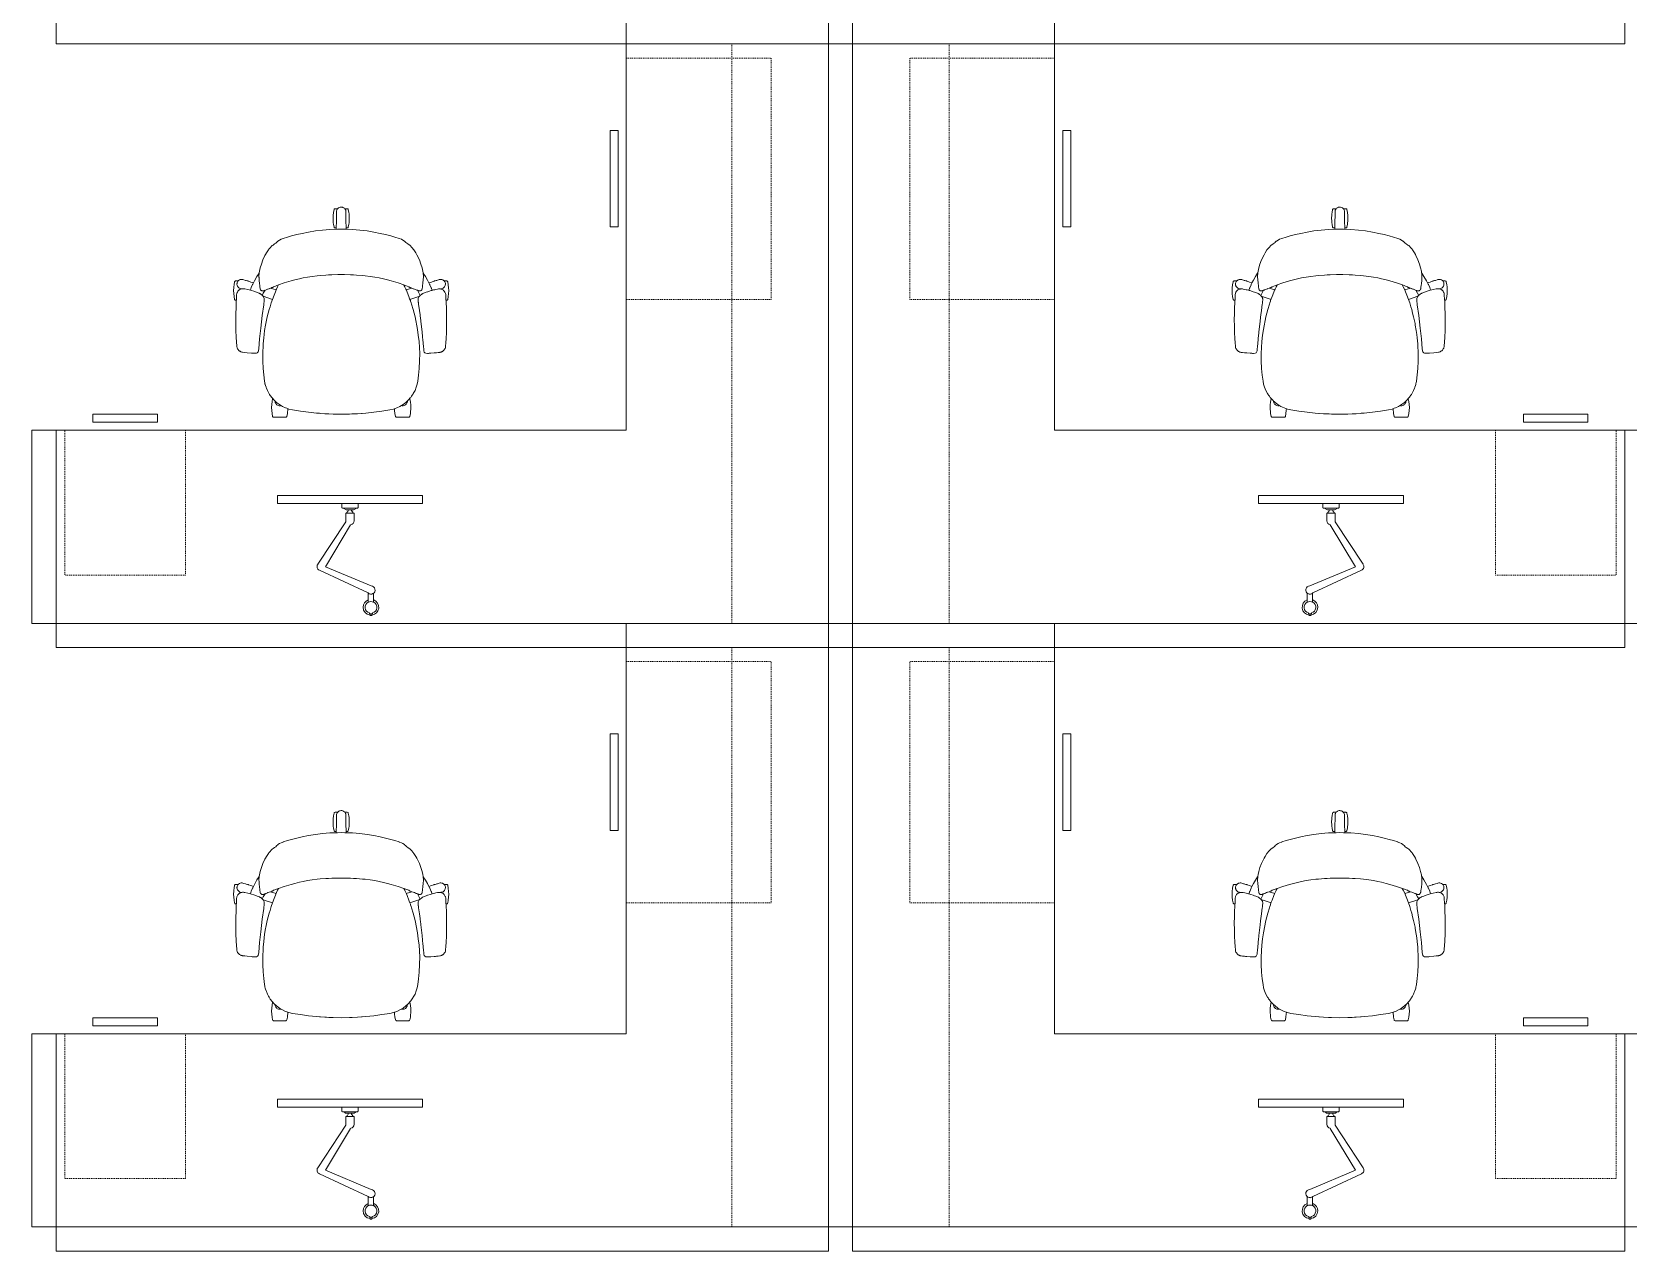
# Model space of a CAD drawing. Header units: inches. Extents: x -675 to 1187, y -924 to 1124.
# Drawn here: x 648.2 to 846.6, y 867 to 1018.5 of the extents above; entities that cross this region are included whole.
import ezdxf

# ---------------------------------------------------------------- set-up
doc = ezdxf.new("R2010")
doc.units = ezdxf.units.IN
doc.header["$MEASUREMENT"] = 0
doc.linetypes.add('IMPORT-HIDDEN2', pattern=[0.1875, 0.125, -0.0625])
for name, color, linetype, lineweight in [('A-Furn', 250, 'Continuous', 13), ('A-Furn-Chair', 250, 'Continuous', 13), ('A-Furn-File', 250, 'Continuous', 13), ('A-Furn-Monitor Arm', 7, 'Continuous', 20), ('A-Furn-Panel', 250, 'Continuous', 13), ('Base_dwg', 8, 'Continuous', 9)]:
    doc.layers.add(name, color=color, linetype=linetype, lineweight=lineweight)

# ---------------------------------------------------------------- blocks, each defined once
blk = doc.blocks.new('Base_dwg_chair 1-728059-Level 1 Copy 1')
at = {"layer": 'A-Furn-Chair'}
for p, q in [((-9.47, 15.4), (-9.83, 14.75)), ((-8.09, 15.45), (-8.78, 15.66)), ((-8.55, 15.74), (-8.56, 15.74))]:
    blk.add_line(p, q, dxfattribs=at)
at = {"layer": 'A-Furn-Chair', "flags": 128}
for points in [[(0.61, 22.99), (0.59, 24.15), (0.59, 24.46), (0.59, 24.6), (0.58, 24.83), (0.58, 24.92), (0.58, 25.05), (0.58, 25.15), (0.57, 25.26), (0.54, 25.37), (0.49, 25.47), (0.42, 25.56), (0.32, 25.64), (0.3, 25.65), (0.22, 25.69), (0.11, 25.72), (0, 25.74), (-0.09, 25.73), (-0.18, 25.71), (-0.2, 25.7), (-0.3, 25.65), (-0.33, 25.63), (-0.4, 25.58), (-0.46, 25.51), (-0.48, 25.49), (-0.54, 25.39), (-0.56, 25.34), (-0.57, 25.28), (-0.59, 25.18), (-0.59, 25.15), (-0.59, 24.99), (-0.59, 24.74), (-0.59, 24.6), (-0.59, 24.46), (-0.6, 24.15), (-0.61, 23.08), (-0.61, 22.99), (-1.4, 22.96), (-2.32, 22.88), (-3.22, 22.77), (-4.07, 22.63), (-4.85, 22.47), (-5.5, 22.32), (-6.17, 22.15), (-6.68, 22.01), (-7.2, 21.84), (-7.22, 21.83), (-7.48, 21.73), (-7.67, 21.63), (-7.87, 21.51), (-7.89, 21.49), (-8.01, 21.38), (-8.04, 21.35), (-8.15, 21.23), (-8.27, 21.17), (-8.57, 20.95), (-8.79, 20.73), (-9.05, 20.41), (-9.29, 20.04), (-9.41, 19.82), (-9.72, 19.18), (-9.92, 18.65), (-10.05, 18.18), (-10.14, 17.79), (-10.18, 17.55), (-10.2, 17.54), (-10.21, 17.52), (-10.48, 17.11), (-10.74, 16.67), (-10.91, 16.32), (-11, 16.15), (-11.01, 16.12), (-11.03, 16.09), (-11.19, 15.7), (-11.21, 15.66), (-11.22, 15.62), (-11.3, 15.39)], [(-0.61, 23.14), (-0.76, 23.14), (-0.82, 23.15), (-0.84, 23.17), (-0.86, 23.19), (-0.89, 23.24), (-0.96, 23.6), (-0.98, 23.78), (-1, 23.97), (-1.01, 24.34), (-1, 24.71), (-0.98, 24.89), (-0.96, 25.07), (-0.89, 25.43), (-0.86, 25.48), (-0.84, 25.5), (-0.82, 25.52), (-0.76, 25.53), (-0.44, 25.53)], [(0.44, 25.53), (0.76, 25.53), (0.81, 25.52), (0.84, 25.5), (0.86, 25.48), (0.88, 25.43), (0.95, 25.07), (0.99, 24.7), (1.01, 24.34), (0.99, 23.97), (0.98, 23.78), (0.95, 23.6), (0.88, 23.24), (0.86, 23.19), (0.84, 23.17), (0.81, 23.15), (0.76, 23.14), (0.61, 23.14)], [(-0.61, 22.99), (-0.46, 22.99), (0, 23), (0.45, 22.99), (1.39, 22.96), (2.32, 22.88), (3.21, 22.77), (4.07, 22.63), (4.84, 22.47), (5.5, 22.32), (6.16, 22.15), (6.68, 22.01), (6.68, 22), (7.2, 21.84), (7.22, 21.83), (7.47, 21.73), (7.67, 21.63), (7.86, 21.51), (7.89, 21.49), (8.01, 21.38), (8.04, 21.35), (8.14, 21.23), (8.27, 21.17), (8.47, 21.01), (8.57, 20.94), (8.69, 20.83), (8.75, 20.77), (8.8, 20.71), (8.92, 20.57), (8.98, 20.49), (9.04, 20.42), (9.04, 20.41), (9.29, 20.03), (9.41, 19.83), (9.47, 19.71), (9.72, 19.18), (9.91, 18.65), (10.05, 18.18), (10.14, 17.77), (10.18, 17.55), (10.19, 17.55), (10.2, 17.53), (10.47, 17.12), (10.78, 16.57), (10.91, 16.32), (11.23, 16.42), (11.51, 16.51), (11.52, 16.52), (11.55, 16.54), (11.6, 16.55), (11.63, 16.55), (11.66, 16.56), (11.79, 16.6), (11.88, 16.62), (12.09, 16.69), (12.21, 16.73), (12.31, 16.75), (12.43, 16.75), (12.54, 16.72), (12.65, 16.68), (12.75, 16.61), (12.8, 16.55), (13.12, 16.55), (13.18, 16.54), (13.2, 16.52), (13.22, 16.5), (13.24, 16.45), (13.32, 16.09), (13.34, 15.84), (13.36, 15.72), (13.37, 15.35), (13.36, 14.98), (13.32, 14.62), (13.24, 14.26), (13.22, 14.21), (13.2, 14.19), (13.18, 14.17), (13.12, 14.16), (13.03, 14.16)], [(-10.91, 16.32), (-11.23, 16.42), (-11.52, 16.51), (-11.53, 16.52), (-11.55, 16.54), (-11.6, 16.55), (-11.64, 16.55), (-11.67, 16.56), (-11.79, 16.6), (-11.88, 16.62), (-11.97, 16.65), (-12.09, 16.69), (-12.18, 16.72), (-12.29, 16.75), (-12.4, 16.75), (-12.52, 16.73), (-12.59, 16.71), (-12.63, 16.69), (-12.73, 16.63), (-12.75, 16.61), (-12.81, 16.55), (-13.13, 16.55), (-13.18, 16.54), (-13.21, 16.52), (-13.23, 16.5), (-13.25, 16.45), (-13.32, 16.09), (-13.36, 15.7), (-13.38, 15.35), (-13.36, 14.96), (-13.32, 14.62), (-13.25, 14.26), (-13.23, 14.21), (-13.21, 14.19), (-13.18, 14.17), (-13.13, 14.16), (-13.04, 14.16)], [(-12.81, 16.55), (-12.86, 16.49), (-12.88, 16.46), (-12.92, 16.36), (-12.92, 16.35), (-12.95, 16.26), (-12.95, 16.15), (-12.94, 16.04), (-12.93, 16), (-12.9, 15.92), (-12.84, 15.82), (-12.76, 15.73), (-12.72, 15.7), (-12.67, 15.66), (-12.57, 15.62), (-12.55, 15.61), (-12.45, 15.58), (-12.4, 15.56), (-12.37, 15.55)], [(-8.97, 15.59), (-9.1, 15.54), (-9.25, 15.49), (-9.34, 15.45), (-9.41, 15.42), (-9.47, 15.4), (-9.52, 15.38), (-9.56, 15.36), (-9.57, 15.36), (-9.59, 15.35), (-9.61, 15.34), (-9.63, 15.33), (-9.63, 15.33), (-9.66, 15.32), (-9.67, 15.32), (-9.69, 15.32), (-9.7, 15.31), (-9.72, 15.31), (-9.73, 15.31), (-9.73, 15.31), (-9.74, 15.31), (-9.74, 15.31), (-9.75, 15.31), (-9.75, 15.31), (-9.76, 15.31), (-9.76, 15.31), (-9.82, 15.32), (-9.85, 15.32), (-9.88, 15.33), (-9.93, 15.35), (-9.94, 15.37), (-9.98, 15.4), (-10.02, 15.45), (-10.02, 15.45), (-10.05, 15.54), (-10.06, 15.59), (-10.07, 15.6), (-10.08, 15.67), (-10.09, 15.75), (-10.09, 15.79), (-10.12, 15.97), (-10.15, 16.22), (-10.2, 16.77), (-10.22, 16.99), (-10.22, 17.07), (-10.22, 17.15), (-10.22, 17.17), (-10.22, 17.2), (-10.2, 17.42), (-10.19, 17.47), (-10.18, 17.55)], [(-7.77, 16.06), (-7.78, 16.06), (-7.78, 16.05), (-7.91, 15.83), (-7.92, 15.8), (-8.04, 15.55), (-8.11, 15.4), (-8.2, 15.17), (-8.41, 14.62), (-8.51, 14.35), (-8.6, 14.11), (-8.62, 14.03), (-8.69, 13.82), (-8.74, 13.67), (-8.94, 12.99), (-9.18, 12.09), (-9.49, 10.54), (-9.59, 9.8), (-9.68, 9.02), (-9.76, 7.55), (-9.75, 6.61), (-9.71, 5.67), (-9.63, 4.84), (-9.54, 4.11), (-9.46, 3.73), (-9.34, 3.35), (-9.18, 2.94), (-8.97, 2.57), (-8.91, 2.46), (-8.84, 2.35), (-8.75, 2.23), (-8.64, 2.08), (-8.59, 2.02), (-8.41, 1.82), (-8.29, 1.7), (-8.22, 1.63), (-8.15, 1.57), (-8.12, 1.54), (-8.04, 1.46), (-7.69, 1.2), (-7.31, 0.97), (-6.91, 0.78), (-6.5, 0.64), (-6.07, 0.54), (-5.07, 0.38), (-4.06, 0.24), (-3.05, 0.14), (-2.61, 0.1), (-2.61, 0.1), (-2.54, 0.1), (-2.04, 0.06), (-1.38, 0.03), (-1.33, 0.03), (-1.02, 0.02), (0, 0), (1.01, 0.02), (1.53, 0.04), (1.82, 0.05), (2.03, 0.06), (2.57, 0.1), (2.68, 0.11), (3.05, 0.14), (4.06, 0.24), (5.07, 0.38), (6.07, 0.54), (6.5, 0.64), (6.77, 0.74), (6.91, 0.78), (7.31, 0.97), (7.68, 1.2), (8.04, 1.46), (8.36, 1.77)], [(8.08, 15.44), (8.78, 15.66), (8.68, 15.7), (8.68, 15.7), (8.67, 15.7), (8.66, 15.7), (8.64, 15.71), (8.63, 15.72), (8.59, 15.73), (8.58, 15.73), (8.57, 15.74), (8.55, 15.74), (8.51, 15.76), (8.48, 15.78), (8.46, 15.79), (8.4, 15.83), (8.4, 15.83), (8.39, 15.84), (7.79, 16.06), (7.07, 16.31), (6.22, 16.57), (5.76, 16.69), (5.18, 16.83), (4.74, 16.93), (4.19, 17.03), (3.61, 17.12), (2.97, 17.2), (2.59, 17.24), (1.91, 17.29), (1.57, 17.31), (1.18, 17.33), (0.4, 17.35), (-0.41, 17.35), (-1.18, 17.33), (-1.55, 17.31), (-1.91, 17.29), (-2.65, 17.23), (-2.98, 17.2), (-3.61, 17.12), (-4.19, 17.03), (-4.74, 16.93), (-5.27, 16.81), (-5.76, 16.69), (-6.23, 16.57), (-7.07, 16.31), (-7.79, 16.06), (-8.4, 15.83), (-8.46, 15.79), (-8.49, 15.78), (-8.52, 15.76), (-8.55, 15.74), (-8.6, 15.73)], [(8.51, 1.94), (8.65, 2.1), (8.74, 2.22), (8.81, 2.32), (8.91, 2.46), (8.95, 2.54), (9.04, 2.69), (9.13, 2.84), (9.17, 2.94), (9.3, 3.25), (9.33, 3.32), (9.34, 3.35), (9.4, 3.55), (9.44, 3.67), (9.44, 3.68), (9.45, 3.7), (9.45, 3.73), (9.47, 3.78), (9.5, 3.95), (9.52, 4.08), (9.52, 4.09), (9.53, 4.11), (9.63, 4.88), (9.7, 5.68), (9.75, 6.59), (9.75, 7.61), (9.71, 8.52), (9.7, 8.76), (9.63, 9.47), (9.58, 9.92), (9.51, 10.4), (9.39, 11.07), (9.36, 11.26), (9.18, 12.08), (9.06, 12.54), (8.94, 12.99), (8.84, 13.34), (8.69, 13.82), (8.54, 14.26), (8.04, 15.55), (7.9, 15.83), (7.77, 16.06)], [(10.18, 17.55), (10.2, 17.45), (10.22, 17.17), (10.22, 17.14), (10.22, 17.11), (10.22, 17.06), (10.22, 17.03), (10.21, 16.98), (10.21, 16.88), (10.19, 16.62), (10.14, 16.22), (10.11, 15.97), (10.09, 15.79), (10.07, 15.65), (10.06, 15.59), (10.05, 15.54), (10.01, 15.45), (9.96, 15.38), (9.92, 15.35), (9.88, 15.33), (9.85, 15.32), (9.76, 15.31), (9.75, 15.31), (9.75, 15.31), (9.74, 15.31), (9.74, 15.31), (9.74, 15.31), (9.73, 15.31), (9.73, 15.31), (9.72, 15.31), (9.72, 15.31), (9.72, 15.31), (9.72, 15.31), (9.72, 15.31), (9.72, 15.31), (9.72, 15.31), (9.7, 15.31), (9.69, 15.31), (9.66, 15.32), (9.65, 15.32), (9.63, 15.33), (9.61, 15.34), (9.59, 15.34), (9.58, 15.35), (9.57, 15.36), (9.56, 15.36), (9.55, 15.36), (9.51, 15.38), (9.4, 15.42), (9.33, 15.45), (9.24, 15.49), (9.15, 15.52), (9.1, 15.54), (8.96, 15.59), (8.94, 15.6), (8.78, 15.66)], [(10.91, 16.32), (11, 16.14), (11.01, 16.11), (11.18, 15.72), (11.29, 15.4)], [(12.8, 16.55), (12.84, 16.51), (12.88, 16.43), (12.92, 16.34), (12.94, 16.23), (12.95, 16.19), (12.95, 16.12), (12.93, 16.01), (12.88, 15.9), (12.86, 15.86), (12.82, 15.8), (12.73, 15.71), (12.64, 15.65), (12.54, 15.61), (12.39, 15.56)], [(-9.73, 14.66), (-9.52, 14.59), (-8.54, 14.26)], [(-8.6, 15.73), (-8.69, 15.7), (-8.79, 15.66), (-8.97, 15.59), (-8.94, 15.6)], [(9.71, 14.65), (9.74, 14.69), (9.75, 14.7), (10, 14.92), (10.03, 14.94), (10.05, 14.95), (10.1, 14.98), (10.13, 14.99), (10.15, 15), (10.21, 15.02), (10.33, 15.07), (10.43, 15.11), (10.74, 15.23), (10.75, 15.23), (11.25, 15.39), (11.45, 15.44), (11.59, 15.48), (11.62, 15.48), (11.98, 15.56), (12.06, 15.57), (12.16, 15.58), (12.22, 15.58), (12.22, 15.58), (12.26, 15.58), (12.35, 15.57), (12.39, 15.56), (12.52, 15.52), (12.54, 15.52), (12.61, 15.48), (12.64, 15.47), (12.67, 15.45), (12.73, 15.4), (12.77, 15.36), (12.84, 15.27), (12.9, 15.18), (12.93, 15.1), (12.96, 15.02), (12.97, 14.95), (12.99, 14.87), (13.03, 14.21), (13.04, 14.05), (13.07, 13.38), (13.1, 12.34), (13.11, 11.39), (13.09, 10.45), (13.05, 9.51), (12.98, 8.46), (12.96, 8.36), (12.94, 8.28), (12.92, 8.21), (12.87, 8.11), (12.82, 8.03), (12.75, 7.96), (12.69, 7.89), (12.62, 7.84), (12.57, 7.81), (12.48, 7.76), (12.44, 7.74), (12.36, 7.72), (12.32, 7.71), (12.26, 7.7), (11.98, 7.67), (11.7, 7.64), (11.14, 7.59), (11.08, 7.58), (10.95, 7.57), (10.83, 7.57), (10.74, 7.57), (10.53, 7.58), (10.41, 7.64), (10.4, 7.65), (10.32, 7.74), (10.32, 7.76), (10.28, 7.88), (10.28, 7.91), (10.25, 8.12), (10.14, 9.36), (10, 10.68), (9.82, 12.25), (9.63, 13.59), (9.61, 13.75), (9.58, 13.99), (9.57, 14.17), (9.57, 14.31), (9.58, 14.38), (9.62, 14.5), (9.66, 14.58), (9.7, 14.64), (9.71, 14.65), (8.54, 14.26)], [(9.46, 15.4), (9.68, 15.04), (9.82, 14.76)], [(-8.52, 1.94), (-8.53, 1.92), (-8.6, 1.51), (-8.64, 1.16), (-8.65, 1.04), (-8.65, 0.82), (-8.65, 0.64), (-8.63, 0.33), (-8.6, 0.08), (-8.53, -0.28), (-8.5, -0.33), (-8.48, -0.35), (-8.46, -0.36), (-8.41, -0.38), (-6.88, -0.38), (-6.83, -0.36), (-6.8, -0.35), (-6.78, -0.33), (-6.76, -0.28), (-6.69, 0.1), (-6.65, 0.45), (-6.64, 0.69)], [(-8.23, 1.64), (-8.23, 1.58), (-8.22, 1.53), (-8.19, 1.43), (-8.18, 1.4), (-8.14, 1.32), (-8.1, 1.26), (-8.08, 1.24), (-8, 1.16), (-7.99, 1.16), (-7.91, 1.11), (-7.83, 1.07), (-7.81, 1.07), (-7.7, 1.05), (-7.66, 1.05), (-7.58, 1.05), (-7.49, 1.06), (-7.48, 1.07)], [(8.36, 1.77), (8.51, 1.94), (8.52, 1.92), (8.59, 1.56), (8.63, 1.19), (8.65, 0.82), (8.65, 0.82), (8.63, 0.45), (8.59, 0.08), (8.52, -0.28), (8.5, -0.33), (8.48, -0.35), (8.45, -0.36), (8.4, -0.38), (6.88, -0.38), (6.82, -0.36), (6.8, -0.35), (6.78, -0.33), (6.76, -0.28), (6.69, 0.08), (6.66, 0.28), (6.64, 0.46), (6.64, 0.6), (6.63, 0.69)], [(7.47, 1.07), (7.54, 1.05), (7.62, 1.05), (7.71, 1.05), (7.79, 1.07), (7.92, 1.12), (7.98, 1.16), (8.05, 1.22), (8.1, 1.27), (8.14, 1.32), (8.18, 1.4), (8.2, 1.47), (8.22, 1.53), (8.22, 1.58), (8.22, 1.64)]]:
    blk.add_lwpolyline(points, dxfattribs=at)
blk.add_lwpolyline([(-9.82, 14.74), (-9.78, 14.71), (-9.75, 14.68), (-9.71, 14.63), (-9.67, 14.57), (-9.62, 14.48), (-9.59, 14.39), (-9.58, 14.33), (-9.57, 14.3), (-9.57, 14.23), (-9.58, 14.15), (-9.59, 14.01), (-9.59, 13.98), (-9.59, 13.95), (-9.59, 13.94), (-9.59, 13.91), (-9.6, 13.89), (-9.6, 13.86), (-9.6, 13.83), (-9.6, 13.82), (-9.61, 13.79), (-9.62, 13.74), (-9.63, 13.65), (-9.74, 12.9), (-9.81, 12.34), (-9.82, 12.26), (-9.84, 12.13), (-9.85, 12.02), (-9.91, 11.55), (-10.06, 10.21), (-10.12, 9.64), (-10.13, 9.53), (-10.15, 9.27), (-10.24, 8.35), (-10.26, 8.11), (-10.28, 7.89), (-10.33, 7.72), (-10.41, 7.63), (-10.53, 7.57), (-10.74, 7.55), (-10.84, 7.55), (-10.95, 7.56), (-11.08, 7.57), (-11.14, 7.57), (-11.57, 7.61), (-11.72, 7.62), (-11.85, 7.64), (-12.07, 7.66), (-12.27, 7.68), (-12.32, 7.69), (-12.36, 7.7), (-12.42, 7.72), (-12.48, 7.74), (-12.52, 7.76), (-12.57, 7.79), (-12.59, 7.8), (-12.63, 7.83), (-12.66, 7.85), (-12.69, 7.88), (-12.71, 7.9), (-12.72, 7.91), (-12.76, 7.95), (-12.8, 8), (-12.85, 8.06), (-12.91, 8.16), (-12.95, 8.26), (-12.97, 8.36), (-12.98, 8.45), (-13.01, 8.86), (-13.05, 9.4), (-13.08, 10.13), (-13.1, 11), (-13.11, 11.7), (-13.1, 12.56), (-13.09, 13.18), (-13.06, 13.86), (-13.02, 14.4), (-13.01, 14.66), (-12.99, 14.85), (-12.96, 15.01), (-12.94, 15.08), (-12.9, 15.16), (-12.82, 15.3), (-12.78, 15.34), (-12.74, 15.38), (-12.68, 15.43), (-12.62, 15.47), (-12.55, 15.5), (-12.47, 15.52), (-12.39, 15.55), (-12.38, 15.55), (-12.32, 15.56), (-12.26, 15.57), (-12.22, 15.57), (-12.17, 15.57), (-12.08, 15.56), (-11.99, 15.54), (-11.78, 15.5), (-11.65, 15.47), (-11.49, 15.44), (-11.33, 15.39), (-11.28, 15.38), (-11.17, 15.35), (-11.17, 15.35), (-11.07, 15.32), (-10.76, 15.22), (-10.75, 15.21), (-10.58, 15.15), (-10.44, 15.1), (-10.34, 15.06), (-10.24, 15.02), (-10.16, 14.98), (-10.1, 14.96), (-10.08, 14.95), (-10.05, 14.94), (-10.03, 14.92), (-10.01, 14.9)], close=True, dxfattribs=at)
blk = doc.blocks.new('Base_dwg_Ped file-727840-Level 1 Copy 1')
at = {"layer": 'A-Furn-File', "linetype": 'IMPORT-HIDDEN2', "flags": 128}
blk.add_lwpolyline([(-7.5, 0), (7.5, 0), (7.5, 18), (-7.5, 18)], close=True, dxfattribs=at)
at = {"layer": 'A-Furn-File', "flags": 128}
blk.add_lwpolyline([(-4, -2), (4, -2), (4, -1), (-4, -1)], close=True, dxfattribs=at)
blk = doc.blocks.new('Base_dwg_ped file 30-728060-Level 1 Copy 1')
at = {"layer": 'A-Furn-File', "linetype": 'IMPORT-HIDDEN2', "flags": 128}
blk.add_lwpolyline([(-15, 0), (15, 0), (15, 18), (-15, 18)], close=True, dxfattribs=at)
at = {"layer": 'A-Furn-File', "flags": 128}
blk.add_lwpolyline([(-6, -2), (6, -2), (6, -1), (-6, -1)], close=True, dxfattribs=at)
blk = doc.blocks.new('Base_dwg_Monitor Arm-727841-Level 1 Copy 1')
at = {"layer": 'A-Furn-Monitor Arm'}
for p, q in [((2.23, 11.81), (2.23, 11.71)), ((2.99, 11.71), (2.99, 11.81)), ((6.61, 5.34), (3.11, 10.63)), ((0.36, 1.78), (6.41, 4.61)), ((-0.34, 0.63), (-0.34, 1.76)), ((0.01, 1.64), (0, 1.63)), ((0.33, 0.63), (0.33, 1.76))]:
    blk.add_line(p, q, dxfattribs=at)
at = {"layer": 'A-Furn-Monitor Arm', "flags": 128}
blk.add_lwpolyline([(11.61, 12.89), (11.61, 13.89), (-6.39, 13.89), (-6.39, 12.89)], close=True, dxfattribs=at)
for points in [[(1.6, 12.4), (1.6, 12.8), (1.6, 12.89), (3.62, 12.89), (3.62, 12.8), (3.62, 12.4)], [(1.69, 12.31), (1.72, 12.31), (3.51, 12.31), (3.54, 12.31)], [(2.17, 12.12), (2.61, 12.12), (3.06, 12.12)], [(-0.04, 2.67), (5.66, 5.04), (2.52, 10.25)], [(2.1, 10.76), (2.1, 11.59), (2.1, 11.71), (3.13, 11.71), (3.13, 11.59), (3.13, 10.76)], [(-0.19, -0.7), (-0.19, -0.8), (0, -0.8), (0.18, -0.8), (0.18, -0.7)], [(-0.12, -0.8), (-0.12, -1.02), (0.11, -1.02), (0.11, -0.8)]]:
    blk.add_lwpolyline(points, dxfattribs=at)
at = {"layer": 'A-Furn-Monitor Arm'}
for centre, radius, start, end in [((1.69, 12.4), 0.0847, 179.9988, 269.9988), ((1.76, 12.05), 0.265, 38.9002, 87.4088), ((2.18, 12.41), 0.289, 223.7616, 269.9988), ((2.16, 12.02), 0.221, 290.0316, 330.0166), ((2.01, 12.13), 0.402, 326.8813, 359.5567), ((3.22, 12.13), 0.402, 180.441, 213.1164), ((3.07, 12.02), 0.221, 209.9811, 249.9661), ((3.05, 12.41), 0.289, 269.9988, 316.236), ((3.47, 12.05), 0.265, 92.5889, 141.0975), ((3.54, 12.4), 0.0847, 269.9988, 359.9988), ((2.61, 10.76), 0.517, 179.9988, 259.4033), ((2.61, 10.76), 0.517, 345.2144, 359.9988), ((6.2, 5.06), 0.5, 295.0588, 33.5081), ((0, 2.15), 0.517, 93.4282, 314.2909), ((0, 0), 0.971, 110.507, 263.416), ((-0.01, 0), 0.725, 117.4067, 255.7969), ((0, 0), 0.715, 61.7101, 118.2899), ((0, 0), 0.971, 276.584, 0), ((0, 0), 0.725, 284.2121, 62.5843), ((0, 0), 0.971, 360, 69.5355)]:
    blk.add_arc(centre, radius, start, end, dxfattribs=at)
blk = doc.blocks.new('Base_dwg_chair 1-728061-Level 1 Copy 1')
at = {"layer": 'A-Furn-Chair'}
for p, q in [((-9.47, 15.4), (-9.83, 14.75)), ((-8.09, 15.45), (-8.78, 15.66)), ((-8.55, 15.74), (-8.56, 15.74))]:
    blk.add_line(p, q, dxfattribs=at)
at = {"layer": 'A-Furn-Chair', "flags": 128}
for points in [[(0.61, 22.99), (0.59, 24.15), (0.59, 24.46), (0.59, 24.6), (0.58, 24.83), (0.58, 24.92), (0.58, 25.05), (0.58, 25.15), (0.57, 25.26), (0.54, 25.37), (0.49, 25.47), (0.42, 25.56), (0.32, 25.64), (0.3, 25.65), (0.22, 25.69), (0.11, 25.72), (0, 25.74), (-0.09, 25.73), (-0.18, 25.71), (-0.2, 25.7), (-0.3, 25.65), (-0.33, 25.63), (-0.4, 25.58), (-0.46, 25.51), (-0.48, 25.49), (-0.54, 25.39), (-0.56, 25.34), (-0.57, 25.28), (-0.59, 25.18), (-0.59, 25.15), (-0.59, 24.99), (-0.59, 24.74), (-0.59, 24.6), (-0.59, 24.46), (-0.6, 24.15), (-0.61, 23.08), (-0.61, 22.99), (-1.4, 22.96), (-2.32, 22.88), (-3.22, 22.77), (-4.07, 22.63), (-4.85, 22.47), (-5.5, 22.32), (-6.17, 22.15), (-6.68, 22.01), (-7.2, 21.84), (-7.22, 21.83), (-7.48, 21.73), (-7.67, 21.63), (-7.87, 21.51), (-7.89, 21.49), (-8.01, 21.38), (-8.04, 21.35), (-8.15, 21.23), (-8.27, 21.17), (-8.57, 20.95), (-8.79, 20.73), (-9.05, 20.41), (-9.29, 20.04), (-9.41, 19.82), (-9.72, 19.18), (-9.92, 18.65), (-10.05, 18.18), (-10.14, 17.79), (-10.18, 17.55), (-10.2, 17.54), (-10.21, 17.52), (-10.48, 17.11), (-10.74, 16.67), (-10.91, 16.32), (-11, 16.15), (-11.01, 16.12), (-11.03, 16.09), (-11.19, 15.7), (-11.21, 15.66), (-11.22, 15.62), (-11.3, 15.39)], [(-0.61, 23.14), (-0.76, 23.14), (-0.82, 23.15), (-0.84, 23.17), (-0.86, 23.19), (-0.89, 23.24), (-0.96, 23.6), (-0.98, 23.78), (-1, 23.97), (-1.01, 24.34), (-1, 24.71), (-0.98, 24.89), (-0.96, 25.07), (-0.89, 25.43), (-0.86, 25.48), (-0.84, 25.5), (-0.82, 25.52), (-0.76, 25.53), (-0.44, 25.53)], [(0.44, 25.53), (0.76, 25.53), (0.81, 25.52), (0.84, 25.5), (0.86, 25.48), (0.88, 25.43), (0.95, 25.07), (0.99, 24.7), (1.01, 24.34), (0.99, 23.97), (0.98, 23.78), (0.95, 23.6), (0.88, 23.24), (0.86, 23.19), (0.84, 23.17), (0.81, 23.15), (0.76, 23.14), (0.61, 23.14)], [(-0.61, 22.99), (-0.46, 22.99), (0, 23), (0.45, 22.99), (1.39, 22.96), (2.32, 22.88), (3.21, 22.77), (4.07, 22.63), (4.84, 22.47), (5.5, 22.32), (6.16, 22.15), (6.68, 22.01), (6.68, 22), (7.2, 21.84), (7.22, 21.83), (7.47, 21.73), (7.67, 21.63), (7.86, 21.51), (7.89, 21.49), (8.01, 21.38), (8.04, 21.35), (8.14, 21.23), (8.27, 21.17), (8.47, 21.01), (8.57, 20.94), (8.69, 20.83), (8.75, 20.77), (8.8, 20.71), (8.92, 20.57), (8.98, 20.49), (9.04, 20.42), (9.04, 20.41), (9.29, 20.03), (9.41, 19.83), (9.47, 19.71), (9.72, 19.18), (9.91, 18.65), (10.05, 18.18), (10.14, 17.77), (10.18, 17.55), (10.19, 17.55), (10.2, 17.53), (10.47, 17.12), (10.78, 16.57), (10.91, 16.32), (11.23, 16.42), (11.51, 16.51), (11.52, 16.52), (11.55, 16.54), (11.6, 16.55), (11.63, 16.55), (11.66, 16.56), (11.79, 16.6), (11.88, 16.62), (12.09, 16.69), (12.21, 16.73), (12.31, 16.75), (12.43, 16.75), (12.54, 16.72), (12.65, 16.68), (12.75, 16.61), (12.8, 16.55), (13.12, 16.55), (13.18, 16.54), (13.2, 16.52), (13.22, 16.5), (13.24, 16.45), (13.32, 16.09), (13.34, 15.84), (13.36, 15.72), (13.37, 15.35), (13.36, 14.98), (13.32, 14.62), (13.24, 14.26), (13.22, 14.21), (13.2, 14.19), (13.18, 14.17), (13.12, 14.16), (13.03, 14.16)], [(-10.91, 16.32), (-11.23, 16.42), (-11.52, 16.51), (-11.53, 16.52), (-11.55, 16.54), (-11.6, 16.55), (-11.64, 16.55), (-11.67, 16.56), (-11.79, 16.6), (-11.88, 16.62), (-11.97, 16.65), (-12.09, 16.69), (-12.18, 16.72), (-12.29, 16.75), (-12.4, 16.75), (-12.52, 16.73), (-12.59, 16.71), (-12.63, 16.69), (-12.73, 16.63), (-12.75, 16.61), (-12.81, 16.55), (-13.13, 16.55), (-13.18, 16.54), (-13.21, 16.52), (-13.23, 16.5), (-13.25, 16.45), (-13.32, 16.09), (-13.36, 15.7), (-13.38, 15.35), (-13.36, 14.96), (-13.32, 14.62), (-13.25, 14.26), (-13.23, 14.21), (-13.21, 14.19), (-13.18, 14.17), (-13.13, 14.16), (-13.04, 14.16)], [(-12.81, 16.55), (-12.86, 16.49), (-12.88, 16.46), (-12.92, 16.36), (-12.92, 16.35), (-12.95, 16.26), (-12.95, 16.15), (-12.94, 16.04), (-12.93, 16), (-12.9, 15.92), (-12.84, 15.82), (-12.76, 15.73), (-12.72, 15.7), (-12.67, 15.66), (-12.57, 15.62), (-12.55, 15.61), (-12.45, 15.58), (-12.4, 15.56), (-12.37, 15.55)], [(-8.97, 15.59), (-9.1, 15.54), (-9.25, 15.49), (-9.34, 15.45), (-9.41, 15.42), (-9.47, 15.4), (-9.52, 15.38), (-9.56, 15.36), (-9.57, 15.36), (-9.59, 15.35), (-9.61, 15.34), (-9.63, 15.33), (-9.63, 15.33), (-9.66, 15.32), (-9.67, 15.32), (-9.69, 15.32), (-9.7, 15.31), (-9.72, 15.31), (-9.73, 15.31), (-9.73, 15.31), (-9.74, 15.31), (-9.74, 15.31), (-9.75, 15.31), (-9.75, 15.31), (-9.76, 15.31), (-9.76, 15.31), (-9.82, 15.32), (-9.85, 15.32), (-9.88, 15.33), (-9.93, 15.35), (-9.94, 15.37), (-9.98, 15.4), (-10.02, 15.45), (-10.02, 15.45), (-10.05, 15.54), (-10.06, 15.59), (-10.07, 15.6), (-10.08, 15.67), (-10.09, 15.75), (-10.09, 15.79), (-10.12, 15.97), (-10.15, 16.22), (-10.2, 16.77), (-10.22, 16.99), (-10.22, 17.07), (-10.22, 17.15), (-10.22, 17.17), (-10.22, 17.2), (-10.2, 17.42), (-10.19, 17.47), (-10.18, 17.55)], [(-7.77, 16.06), (-7.78, 16.06), (-7.78, 16.05), (-7.91, 15.83), (-7.92, 15.8), (-8.04, 15.55), (-8.11, 15.4), (-8.2, 15.17), (-8.41, 14.62), (-8.51, 14.35), (-8.6, 14.11), (-8.62, 14.03), (-8.69, 13.82), (-8.74, 13.67), (-8.94, 12.99), (-9.18, 12.09), (-9.49, 10.54), (-9.59, 9.8), (-9.68, 9.02), (-9.76, 7.55), (-9.75, 6.61), (-9.71, 5.67), (-9.63, 4.84), (-9.54, 4.11), (-9.46, 3.73), (-9.34, 3.35), (-9.18, 2.94), (-8.97, 2.57), (-8.91, 2.46), (-8.84, 2.35), (-8.75, 2.23), (-8.64, 2.08), (-8.59, 2.02), (-8.41, 1.82), (-8.29, 1.7), (-8.22, 1.63), (-8.15, 1.57), (-8.12, 1.54), (-8.04, 1.46), (-7.69, 1.2), (-7.31, 0.97), (-6.91, 0.78), (-6.5, 0.64), (-6.07, 0.54), (-5.07, 0.38), (-4.06, 0.24), (-3.05, 0.14), (-2.61, 0.1), (-2.61, 0.1), (-2.54, 0.1), (-2.04, 0.06), (-1.38, 0.03), (-1.33, 0.03), (-1.02, 0.02), (0, 0), (1.01, 0.02), (1.53, 0.04), (1.82, 0.05), (2.03, 0.06), (2.57, 0.1), (2.68, 0.11), (3.05, 0.14), (4.06, 0.24), (5.07, 0.38), (6.07, 0.54), (6.5, 0.64), (6.77, 0.74), (6.91, 0.78), (7.31, 0.97), (7.68, 1.2), (8.04, 1.46), (8.36, 1.77)], [(8.08, 15.44), (8.78, 15.66), (8.68, 15.7), (8.68, 15.7), (8.67, 15.7), (8.66, 15.7), (8.64, 15.71), (8.63, 15.72), (8.59, 15.73), (8.58, 15.73), (8.57, 15.74), (8.55, 15.74), (8.51, 15.76), (8.48, 15.78), (8.46, 15.79), (8.4, 15.83), (8.4, 15.83), (8.39, 15.84), (7.79, 16.06), (7.07, 16.31), (6.22, 16.57), (5.76, 16.69), (5.18, 16.83), (4.74, 16.93), (4.19, 17.03), (3.61, 17.12), (2.97, 17.2), (2.59, 17.24), (1.91, 17.29), (1.57, 17.31), (1.18, 17.33), (0.4, 17.35), (-0.41, 17.35), (-1.18, 17.33), (-1.55, 17.31), (-1.91, 17.29), (-2.65, 17.23), (-2.98, 17.2), (-3.61, 17.12), (-4.19, 17.03), (-4.74, 16.93), (-5.27, 16.81), (-5.76, 16.69), (-6.23, 16.57), (-7.07, 16.31), (-7.79, 16.06), (-8.4, 15.83), (-8.46, 15.79), (-8.49, 15.78), (-8.52, 15.76), (-8.55, 15.74), (-8.6, 15.73)], [(8.51, 1.94), (8.65, 2.1), (8.74, 2.22), (8.81, 2.32), (8.91, 2.46), (8.95, 2.54), (9.04, 2.69), (9.13, 2.84), (9.17, 2.94), (9.3, 3.25), (9.33, 3.32), (9.34, 3.35), (9.4, 3.55), (9.44, 3.67), (9.44, 3.68), (9.45, 3.7), (9.45, 3.73), (9.47, 3.78), (9.5, 3.95), (9.52, 4.08), (9.52, 4.09), (9.53, 4.11), (9.63, 4.88), (9.7, 5.68), (9.75, 6.59), (9.75, 7.61), (9.71, 8.52), (9.7, 8.76), (9.63, 9.47), (9.58, 9.92), (9.51, 10.4), (9.39, 11.07), (9.36, 11.26), (9.18, 12.08), (9.06, 12.54), (8.94, 12.99), (8.84, 13.34), (8.69, 13.82), (8.54, 14.26), (8.04, 15.55), (7.9, 15.83), (7.77, 16.06)], [(10.18, 17.55), (10.2, 17.45), (10.22, 17.17), (10.22, 17.14), (10.22, 17.11), (10.22, 17.06), (10.22, 17.03), (10.21, 16.98), (10.21, 16.88), (10.19, 16.62), (10.14, 16.22), (10.11, 15.97), (10.09, 15.79), (10.07, 15.65), (10.06, 15.59), (10.05, 15.54), (10.01, 15.45), (9.96, 15.38), (9.92, 15.35), (9.88, 15.33), (9.85, 15.32), (9.76, 15.31), (9.75, 15.31), (9.75, 15.31), (9.74, 15.31), (9.74, 15.31), (9.74, 15.31), (9.73, 15.31), (9.73, 15.31), (9.72, 15.31), (9.72, 15.31), (9.72, 15.31), (9.72, 15.31), (9.72, 15.31), (9.72, 15.31), (9.72, 15.31), (9.7, 15.31), (9.69, 15.31), (9.66, 15.32), (9.65, 15.32), (9.63, 15.33), (9.61, 15.34), (9.59, 15.34), (9.58, 15.35), (9.57, 15.36), (9.56, 15.36), (9.55, 15.36), (9.51, 15.38), (9.4, 15.42), (9.33, 15.45), (9.24, 15.49), (9.15, 15.52), (9.1, 15.54), (8.96, 15.59), (8.94, 15.6), (8.78, 15.66)], [(10.91, 16.32), (11, 16.14), (11.01, 16.11), (11.18, 15.72), (11.29, 15.4)], [(12.8, 16.55), (12.84, 16.51), (12.88, 16.43), (12.92, 16.34), (12.94, 16.23), (12.95, 16.19), (12.95, 16.12), (12.93, 16.01), (12.88, 15.9), (12.86, 15.86), (12.82, 15.8), (12.73, 15.71), (12.64, 15.65), (12.54, 15.61), (12.39, 15.56)], [(-9.73, 14.66), (-9.52, 14.59), (-8.54, 14.26)], [(-8.6, 15.73), (-8.69, 15.7), (-8.79, 15.66), (-8.97, 15.59), (-8.94, 15.6)], [(9.71, 14.65), (9.74, 14.69), (9.75, 14.7), (10, 14.92), (10.03, 14.94), (10.05, 14.95), (10.1, 14.98), (10.13, 14.99), (10.15, 15), (10.21, 15.02), (10.33, 15.07), (10.43, 15.11), (10.74, 15.23), (10.75, 15.23), (11.25, 15.39), (11.45, 15.44), (11.59, 15.48), (11.62, 15.48), (11.98, 15.56), (12.06, 15.57), (12.16, 15.58), (12.22, 15.58), (12.22, 15.58), (12.26, 15.58), (12.35, 15.57), (12.39, 15.56), (12.52, 15.52), (12.54, 15.52), (12.61, 15.48), (12.64, 15.47), (12.67, 15.45), (12.73, 15.4), (12.77, 15.36), (12.84, 15.27), (12.9, 15.18), (12.93, 15.1), (12.96, 15.02), (12.97, 14.95), (12.99, 14.87), (13.03, 14.21), (13.04, 14.05), (13.07, 13.38), (13.1, 12.34), (13.11, 11.39), (13.09, 10.45), (13.05, 9.51), (12.98, 8.46), (12.96, 8.36), (12.94, 8.28), (12.92, 8.21), (12.87, 8.11), (12.82, 8.03), (12.75, 7.96), (12.69, 7.89), (12.62, 7.84), (12.57, 7.81), (12.48, 7.76), (12.44, 7.74), (12.36, 7.72), (12.32, 7.71), (12.26, 7.7), (11.98, 7.67), (11.7, 7.64), (11.14, 7.59), (11.08, 7.58), (10.95, 7.57), (10.83, 7.57), (10.74, 7.57), (10.53, 7.58), (10.41, 7.64), (10.4, 7.65), (10.32, 7.74), (10.32, 7.76), (10.28, 7.88), (10.28, 7.91), (10.25, 8.12), (10.14, 9.36), (10, 10.68), (9.82, 12.25), (9.63, 13.59), (9.61, 13.75), (9.58, 13.99), (9.57, 14.17), (9.57, 14.31), (9.58, 14.38), (9.62, 14.5), (9.66, 14.58), (9.7, 14.64), (9.71, 14.65), (8.54, 14.26)], [(9.46, 15.4), (9.68, 15.04), (9.82, 14.76)], [(-8.52, 1.94), (-8.53, 1.92), (-8.6, 1.51), (-8.64, 1.16), (-8.65, 1.04), (-8.65, 0.82), (-8.65, 0.64), (-8.63, 0.33), (-8.6, 0.08), (-8.53, -0.28), (-8.5, -0.33), (-8.48, -0.35), (-8.46, -0.36), (-8.41, -0.38), (-6.88, -0.38), (-6.83, -0.36), (-6.8, -0.35), (-6.78, -0.33), (-6.76, -0.28), (-6.69, 0.1), (-6.65, 0.45), (-6.64, 0.69)], [(-8.23, 1.64), (-8.23, 1.58), (-8.22, 1.53), (-8.19, 1.43), (-8.18, 1.4), (-8.14, 1.32), (-8.1, 1.26), (-8.08, 1.24), (-8, 1.16), (-7.99, 1.16), (-7.91, 1.11), (-7.83, 1.07), (-7.81, 1.07), (-7.7, 1.05), (-7.66, 1.05), (-7.58, 1.05), (-7.49, 1.06), (-7.48, 1.07)], [(8.36, 1.77), (8.51, 1.94), (8.52, 1.92), (8.59, 1.56), (8.63, 1.19), (8.65, 0.82), (8.65, 0.82), (8.63, 0.45), (8.59, 0.08), (8.52, -0.28), (8.5, -0.33), (8.48, -0.35), (8.45, -0.36), (8.4, -0.38), (6.88, -0.38), (6.82, -0.36), (6.8, -0.35), (6.78, -0.33), (6.76, -0.28), (6.69, 0.08), (6.66, 0.28), (6.64, 0.46), (6.64, 0.6), (6.63, 0.69)], [(7.47, 1.07), (7.54, 1.05), (7.62, 1.05), (7.71, 1.05), (7.79, 1.07), (7.92, 1.12), (7.98, 1.16), (8.05, 1.22), (8.1, 1.27), (8.14, 1.32), (8.18, 1.4), (8.2, 1.47), (8.22, 1.53), (8.22, 1.58), (8.22, 1.64)]]:
    blk.add_lwpolyline(points, dxfattribs=at)
blk.add_lwpolyline([(-9.82, 14.74), (-9.78, 14.71), (-9.75, 14.68), (-9.71, 14.63), (-9.67, 14.57), (-9.62, 14.48), (-9.59, 14.39), (-9.58, 14.33), (-9.57, 14.3), (-9.57, 14.23), (-9.58, 14.15), (-9.59, 14.01), (-9.59, 13.98), (-9.59, 13.95), (-9.59, 13.94), (-9.59, 13.91), (-9.6, 13.89), (-9.6, 13.86), (-9.6, 13.83), (-9.6, 13.82), (-9.61, 13.79), (-9.62, 13.74), (-9.63, 13.65), (-9.74, 12.9), (-9.81, 12.34), (-9.82, 12.26), (-9.84, 12.13), (-9.85, 12.02), (-9.91, 11.55), (-10.06, 10.21), (-10.12, 9.64), (-10.13, 9.53), (-10.15, 9.27), (-10.24, 8.35), (-10.26, 8.11), (-10.28, 7.89), (-10.33, 7.72), (-10.41, 7.63), (-10.53, 7.57), (-10.74, 7.55), (-10.84, 7.55), (-10.95, 7.56), (-11.08, 7.57), (-11.14, 7.57), (-11.57, 7.61), (-11.72, 7.62), (-11.85, 7.64), (-12.07, 7.66), (-12.27, 7.68), (-12.32, 7.69), (-12.36, 7.7), (-12.42, 7.72), (-12.48, 7.74), (-12.52, 7.76), (-12.57, 7.79), (-12.59, 7.8), (-12.63, 7.83), (-12.66, 7.85), (-12.69, 7.88), (-12.71, 7.9), (-12.72, 7.91), (-12.76, 7.95), (-12.8, 8), (-12.85, 8.06), (-12.91, 8.16), (-12.95, 8.26), (-12.97, 8.36), (-12.98, 8.45), (-13.01, 8.86), (-13.05, 9.4), (-13.08, 10.13), (-13.1, 11), (-13.11, 11.7), (-13.1, 12.56), (-13.09, 13.18), (-13.06, 13.86), (-13.02, 14.4), (-13.01, 14.66), (-12.99, 14.85), (-12.96, 15.01), (-12.94, 15.08), (-12.9, 15.16), (-12.82, 15.3), (-12.78, 15.34), (-12.74, 15.38), (-12.68, 15.43), (-12.62, 15.47), (-12.55, 15.5), (-12.47, 15.52), (-12.39, 15.55), (-12.38, 15.55), (-12.32, 15.56), (-12.26, 15.57), (-12.22, 15.57), (-12.17, 15.57), (-12.08, 15.56), (-11.99, 15.54), (-11.78, 15.5), (-11.65, 15.47), (-11.49, 15.44), (-11.33, 15.39), (-11.28, 15.38), (-11.17, 15.35), (-11.17, 15.35), (-11.07, 15.32), (-10.76, 15.22), (-10.75, 15.21), (-10.58, 15.15), (-10.44, 15.1), (-10.34, 15.06), (-10.24, 15.02), (-10.16, 14.98), (-10.1, 14.96), (-10.08, 14.95), (-10.05, 14.94), (-10.03, 14.92), (-10.01, 14.9)], close=True, dxfattribs=at)
blk = doc.blocks.new('Base_dwg_Ped file-728062-Level 1 Copy 1')
at = {"layer": 'A-Furn-File', "linetype": 'IMPORT-HIDDEN2', "flags": 128}
blk.add_lwpolyline([(-7.5, 0), (7.5, 0), (7.5, 18), (-7.5, 18)], close=True, dxfattribs=at)
at = {"layer": 'A-Furn-File', "flags": 128}
blk.add_lwpolyline([(-4, -2), (4, -2), (4, -1), (-4, -1)], close=True, dxfattribs=at)
blk = doc.blocks.new('Base_dwg_ped file 30-728063-Level 1 Copy 1')
at = {"layer": 'A-Furn-File', "linetype": 'IMPORT-HIDDEN2', "flags": 128}
blk.add_lwpolyline([(-15, 0), (15, 0), (15, 18), (-15, 18)], close=True, dxfattribs=at)
at = {"layer": 'A-Furn-File', "flags": 128}
blk.add_lwpolyline([(-6, -2), (6, -2), (6, -1), (-6, -1)], close=True, dxfattribs=at)
blk = doc.blocks.new('Base_dwg_Monitor Arm-728064-Level 1 Copy 1')
at = {"layer": 'A-Furn-Monitor Arm'}
for p, q in [((2.23, 11.81), (2.23, 11.71)), ((2.99, 11.71), (2.99, 11.81)), ((6.61, 5.34), (3.11, 10.63)), ((0.36, 1.78), (6.41, 4.61)), ((-0.34, 0.63), (-0.34, 1.76)), ((0.01, 1.64), (0, 1.63)), ((0.33, 0.63), (0.33, 1.76))]:
    blk.add_line(p, q, dxfattribs=at)
at = {"layer": 'A-Furn-Monitor Arm', "flags": 128}
blk.add_lwpolyline([(11.61, 12.89), (11.61, 13.89), (-6.39, 13.89), (-6.39, 12.89)], close=True, dxfattribs=at)
for points in [[(1.6, 12.4), (1.6, 12.8), (1.6, 12.89), (3.62, 12.89), (3.62, 12.8), (3.62, 12.4)], [(1.69, 12.31), (1.72, 12.31), (3.51, 12.31), (3.54, 12.31)], [(2.17, 12.12), (2.61, 12.12), (3.06, 12.12)], [(-0.04, 2.67), (5.66, 5.04), (2.52, 10.25)], [(2.1, 10.76), (2.1, 11.59), (2.1, 11.71), (3.13, 11.71), (3.13, 11.59), (3.13, 10.76)], [(-0.19, -0.7), (-0.19, -0.8), (0, -0.8), (0.18, -0.8), (0.18, -0.7)], [(-0.12, -0.8), (-0.12, -1.02), (0.11, -1.02), (0.11, -0.8)]]:
    blk.add_lwpolyline(points, dxfattribs=at)
at = {"layer": 'A-Furn-Monitor Arm'}
for centre, radius, start, end in [((1.69, 12.4), 0.0847, 179.9988, 269.9988), ((1.76, 12.05), 0.265, 38.9002, 87.4088), ((2.18, 12.41), 0.289, 223.7616, 269.9988), ((2.16, 12.02), 0.221, 290.0316, 330.0166), ((2.01, 12.13), 0.402, 326.8813, 359.5567), ((3.22, 12.13), 0.402, 180.441, 213.1164), ((3.07, 12.02), 0.221, 209.9811, 249.9661), ((3.05, 12.41), 0.289, 269.9988, 316.236), ((3.47, 12.05), 0.265, 92.5889, 141.0975), ((3.54, 12.4), 0.0847, 269.9988, 359.9988), ((2.61, 10.76), 0.517, 179.9988, 259.4033), ((2.61, 10.76), 0.517, 345.2144, 359.9988), ((6.2, 5.06), 0.5, 295.0588, 33.5081), ((0, 2.15), 0.517, 93.4282, 314.2909), ((0, 0), 0.971, 110.507, 263.416), ((-0.01, 0), 0.725, 117.4067, 255.7969), ((0, 0), 0.715, 61.7101, 118.2899), ((0, 0), 0.971, 276.584, 0), ((0, 0), 0.725, 284.2121, 62.5843), ((0, 0), 0.971, 360, 69.5355)]:
    blk.add_arc(centre, radius, start, end, dxfattribs=at)
blk = doc.blocks.new('Base_dwg-531197-Level 1 Copy 1')
at = {"layer": 'A-Furn', "flags": 128}
for points in [[(1747.97, 1869), (1747.97, 1941), (1722.85, 1941), (1722.85, 1917), (1722.85, 1893), (1651.97, 1893), (1651.97, 1869)], [(1750.97, 1869), (1750.97, 1941), (1776.1, 1941), (1776.1, 1917), (1776.1, 1893), (1846.97, 1893), (1846.97, 1869)], [(1747.97, 1794), (1747.97, 1866), (1722.85, 1866), (1722.85, 1842), (1722.85, 1818), (1651.97, 1818), (1651.97, 1794)], [(1750.97, 1794), (1750.97, 1866), (1776.1, 1866), (1776.1, 1842), (1776.1, 1818), (1846.97, 1818), (1846.97, 1794)]]:
    blk.add_lwpolyline(points, close=True, dxfattribs=at)
at = {"layer": 'A-Furn', "linetype": 'IMPORT-HIDDEN2', "flags": 128}
for points in [[(1735.97, 1869), (1735.97, 1941), (1747.97, 1941), (1747.97, 1869)], [(1762.97, 1869), (1762.97, 1941), (1750.97, 1941), (1750.97, 1869)], [(1735.97, 1794), (1735.97, 1866), (1747.97, 1866), (1747.97, 1794)], [(1762.97, 1794), (1762.97, 1866), (1750.97, 1866), (1750.97, 1794)]]:
    blk.add_lwpolyline(points, close=True, dxfattribs=at)
at = {"layer": 'A-Furn-Panel', "flags": 128}
for points in [[(1750.97, 1941), (1846.97, 1941), (1846.97, 1944), (1750.97, 1944), (1747.97, 1944), (1747.97, 2016), (1750.97, 2016), (1750.97, 1944), (1750.97, 1941), (1776.1, 1941), (1776.1, 1944), (1750.97, 1944)], [(1747.97, 1941), (1651.97, 1941), (1651.97, 1944), (1747.97, 1944), (1747.97, 1941), (1722.85, 1941), (1722.85, 1944), (1747.97, 1944)], [(1750.97, 1866), (1846.97, 1866), (1846.97, 1869), (1750.97, 1869), (1747.97, 1869), (1747.97, 1941), (1750.97, 1941), (1750.97, 1869), (1750.97, 1866), (1776.1, 1866), (1776.1, 1869), (1750.97, 1869)], [(1747.97, 1869), (1750.97, 1869), (1750.97, 1941), (1747.97, 1941)], [(1648.97, 1869), (1651.97, 1869), (1651.97, 1893), (1648.97, 1893)], [(1849.97, 1869), (1846.97, 1869), (1846.97, 1893), (1849.97, 1893)], [(1747.97, 1866), (1651.97, 1866), (1651.97, 1869), (1747.97, 1869), (1747.97, 1866), (1722.85, 1866), (1722.85, 1869), (1747.97, 1869)], [(1750.97, 1791), (1750.97, 1794), (1747.97, 1794), (1747.97, 1866), (1750.97, 1866), (1750.97, 1794), (1846.97, 1794), (1846.97, 1791)], [(1747.97, 1794), (1750.97, 1794), (1750.97, 1866), (1747.97, 1866)], [(1648.97, 1794), (1651.97, 1794), (1651.97, 1818), (1648.97, 1818)], [(1849.97, 1794), (1846.97, 1794), (1846.97, 1818), (1849.97, 1818)], [(1747.97, 1791), (1747.97, 1794), (1651.97, 1794), (1651.97, 1791)]]:
    blk.add_lwpolyline(points, close=True, dxfattribs=at)
for name, p, rotation in [('Base_dwg_ped file 30-728060-Level 1 Copy 1', (1722.85, 1924.26), 270), ('Base_dwg_Ped file-727840-Level 1 Copy 1', (1660.56, 1893), 180), ('Base_dwg_ped file 30-728060-Level 1 Copy 1', (1722.85, 1849.26), 270), ('Base_dwg_Ped file-727840-Level 1 Copy 1', (1660.56, 1818), 180)]:
    blk.add_blockref(name, p, dxfattribs=dict(rotation=rotation))
at = {"extrusion": (0, 0, -1), "zscale": -1}
for name, p, rotation in [('Base_dwg_ped file 30-728063-Level 1 Copy 1', (-1776.1, 1924.26), 270), ('Base_dwg_Ped file-728062-Level 1 Copy 1', (-1838.38, 1893), 180), ('Base_dwg_ped file 30-728063-Level 1 Copy 1', (-1776.1, 1849.26), 270), ('Base_dwg_Ped file-728062-Level 1 Copy 1', (-1838.38, 1818), 180)]:
    blk.add_blockref(name, p, dxfattribs=dict(at, rotation=rotation))
for name, p in [('Base_dwg_chair 1-728059-Level 1 Copy 1', (-1687.41, 1895)), ('Base_dwg_Monitor Arm-727841-Level 1 Copy 1', (-1691.11, 1871)), ('Base_dwg_chair 1-728059-Level 1 Copy 1', (-1687.41, 1820)), ('Base_dwg_Monitor Arm-727841-Level 1 Copy 1', (-1691.11, 1796))]:
    blk.add_blockref(name, p, dxfattribs=at)
for name, p in [('Base_dwg_chair 1-728061-Level 1 Copy 1', (1811.54, 1895)), ('Base_dwg_Monitor Arm-728064-Level 1 Copy 1', (1807.84, 1871)), ('Base_dwg_chair 1-728061-Level 1 Copy 1', (1811.54, 1820)), ('Base_dwg_Monitor Arm-728064-Level 1 Copy 1', (1807.84, 1796))]:
    blk.add_blockref(name, p)

msp = doc.modelspace()

# ---------------------------------------------------------------- block references
at = {"layer": 'Base_dwg', "color": 7, "lineweight": 20}
msp.add_blockref('Base_dwg-531197-Level 1 Copy 1', (-1000.79, -923.95), dxfattribs=at)

doc.saveas('drawing.dxf')
